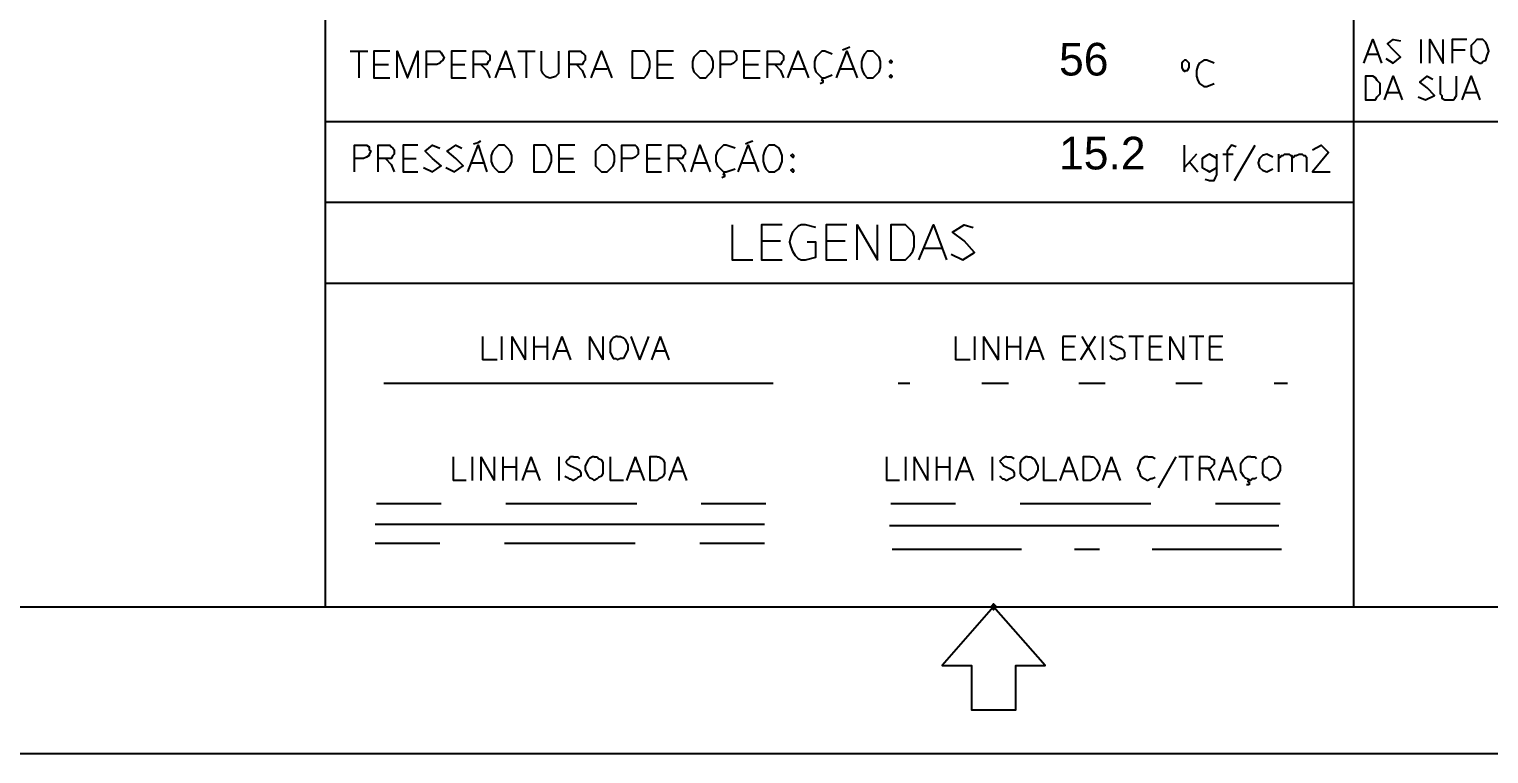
# Model space of a CAD drawing. Extents: x 0 to 604, y 0 to 422.
# Drawn here: x 238.8 to 338.1, y 0 to 49.3 of the extents above; entities that cross this region are included whole.
import ezdxf

# ---------------------------------------------------------------- set-up
doc = ezdxf.new("R2010")
doc.units = 0
doc.header["$MEASUREMENT"] = 0
doc.layers.add('GT_1', color=7, linetype='Continuous')
doc.styles.add('HTX1', font='O8116901', dxfattribs={"width": 1.02})

msp = doc.modelspace()

# ---------------------------------------------------------------- linework, layer by layer
at = {"linetype": 'Continuous'}
msp.add_lwpolyline([(597.11, 0), (0, 0), (0, 421.74), (597.11, 421.74)], close=True, dxfattribs=at)
at = {"layer": 'GT_1', "flags": 128}
for points in [[(25, 10), (583.8, 10), (583.8, 409.8)], [(258.9, 107.9), (258.9, 10)], [(328.9, 107.9), (328.9, 10)], [(260.6, 47.8), (261.8, 47.8)], [(261.2, 46), (261.2, 47.8)], [(263.3, 47.8), (262.2, 47.8), (262.2, 46), (263.3, 46)], [(263.8, 46), (263.8, 47.8), (264.5, 46), (265.2, 47.8), (265.2, 46)], [(265.8, 46), (265.8, 47.8), (266.5, 47.8), (266.7, 47.8), (266.8, 47.7), (266.9, 47.5), (267, 47.4), (266.9, 47.2), (266.8, 47.1), (266.7, 47), (266.5, 46.9), (265.8, 46.9)], [(268.5, 47.8), (267.5, 47.8), (267.5, 46), (268.5, 46)], [(269, 46), (269, 47.8), (269.6, 47.8), (269.8, 47.8), (269.9, 47.7), (270, 47.6), (270.1, 47.5), (270.1, 47.3), (270.1, 47.2), (270, 47.1), (269.9, 46.9), (269.8, 46.9), (269.6, 46.9), (269, 46.9)], [(270.5, 46), (271.2, 47.8), (271.8, 46)], [(272, 47.8), (273.2, 47.8)], [(272.6, 46), (272.6, 47.8)], [(273.6, 47.8), (273.6, 46.5), (273.7, 46.3), (273.9, 46.1), (274.2, 46), (274.6, 46.1), (274.8, 46.3), (274.8, 46.5), (274.8, 47.8)], [(275.5, 46), (275.5, 47.8), (276.2, 47.8), (276.3, 47.8), (276.4, 47.7), (276.5, 47.6), (276.6, 47.5), (276.6, 47.3), (276.6, 47.2), (276.5, 47.1), (276.4, 46.9), (276.3, 46.9), (276.2, 46.9), (275.5, 46.9)], [(277, 46), (277.7, 47.8), (278.4, 46)], [(280.5, 46), (280.6, 46), (280.8, 46.2), (280.9, 46.4), (281, 46.7), (281, 47.1), (280.9, 47.4), (280.8, 47.6), (280.6, 47.8), (280.4, 47.8), (279.8, 47.8), (279.8, 46), (280.4, 46), (280.5, 46)], [(282.6, 47.8), (281.5, 47.8), (281.5, 46), (282.6, 46)], [(284.7, 46), (284.8, 46), (285, 46.2), (285.2, 46.4), (285.3, 46.7), (285.3, 47.1), (285.2, 47.4), (285, 47.6), (284.8, 47.8), (284.6, 47.8), (284.4, 47.8), (284.2, 47.6), (284, 47.4), (283.9, 47.1), (283.9, 46.7), (284, 46.4), (284.2, 46.2), (284.4, 46), (284.6, 46), (284.7, 46)], [(285.8, 46), (285.8, 47.8), (286.5, 47.8), (286.7, 47.8), (286.8, 47.7), (286.9, 47.5), (286.9, 47.4), (286.9, 47.2), (286.8, 47.1), (286.7, 47), (286.5, 46.9), (285.8, 46.9)], [(288.5, 47.8), (287.4, 47.8), (287.4, 46), (288.5, 46)], [(289, 46), (289, 47.8), (289.6, 47.8), (289.8, 47.8), (289.9, 47.7), (290, 47.6), (290.1, 47.5), (290.1, 47.3), (290.1, 47.2), (290, 47.1), (289.9, 46.9), (289.8, 46.9), (289.6, 46.9), (289, 46.9)], [(290.4, 46), (291.1, 47.8), (291.8, 46)], [(293.4, 47.6), (292.9, 47.8), (292.7, 47.8), (292.5, 47.6), (292.3, 47.4), (292.2, 47.1), (292.2, 46.7), (292.3, 46.4), (292.5, 46.2), (292.7, 46), (292.9, 46), (293.4, 46.2)], [(293.7, 46), (294.4, 47.8), (295.1, 46)], [(294.1, 47.9), (294.4, 48), (294.6, 48.1)], [(296.1, 46), (296.2, 46), (296.4, 46.2), (296.6, 46.4), (296.7, 46.7), (296.7, 47.1), (296.6, 47.4), (296.4, 47.6), (296.2, 47.8), (296, 47.8), (295.8, 47.8), (295.6, 47.6), (295.5, 47.4), (295.4, 47.1), (295.4, 46.7), (295.5, 46.4), (295.6, 46.2), (295.8, 46), (296, 46), (296.1, 46)], [(329.6, 47), (330.2, 48.6), (330.8, 47)], [(331.1, 47.3), (331.6, 47), (332.1, 47.4), (331.6, 47.9), (331.2, 48.3), (331.6, 48.6), (332.1, 48.5)], [(333.5, 47), (333.5, 48.6)], [(334.1, 47), (334.1, 48.6), (335, 47), (335, 48.6)], [(336.6, 48.6), (335.6, 48.6), (335.6, 47)], [(335.6, 47.9), (336.5, 47.9)], [(337.6, 47), (337.7, 47.1), (337.9, 47.2), (338, 47.5), (338.1, 47.8), (338, 48.2), (337.9, 48.4), (337.7, 48.6), (337.5, 48.6), (337.3, 48.6), (337.1, 48.4), (336.9, 48.2), (336.9, 47.8), (336.9, 47.5), (337.1, 47.2), (337.3, 47.1), (337.5, 47), (337.6, 47)], [(262.2, 46.9), (263.2, 46.9)], [(267.5, 46.9), (268.4, 46.9)], [(269.5, 46.9), (269.9, 46.5), (270.1, 46)], [(276, 46.9), (276.4, 46.5), (276.6, 46)], [(281.5, 46.9), (282.5, 46.9)], [(287.4, 46.9), (288.4, 46.9)], [(289.5, 46.9), (289.9, 46.5), (290.1, 46)], [(297.4, 47), (297.5, 47.1), (297.4, 47.2), (297.3, 47.1), (297.4, 47)], [(317.4, 46.4), (317.5, 46.5), (317.6, 46.5), (317.7, 46.7), (317.7, 46.8), (317.7, 47), (317.6, 47.1), (317.5, 47.2), (317.4, 47.2), (317.3, 47.1), (317.2, 47), (317.2, 46.8), (317.2, 46.7), (317.3, 46.5), (317.4, 46.5), (317.4, 46.4)], [(319.4, 47), (318.9, 47.2), (318.7, 47.2), (318.4, 47), (318.3, 46.8), (318.2, 46.5), (318.2, 46.1), (318.3, 45.8), (318.4, 45.6), (318.7, 45.4), (318.9, 45.4), (319.4, 45.6)], [(329.8, 47.6), (330.6, 47.6)], [(270.7, 46.6), (271.6, 46.6)], [(277.2, 46.6), (278.1, 46.6)], [(290.7, 46.6), (291.6, 46.6)], [(292.6, 45.6), (292.8, 45.7), (292.8, 45.8), (292.7, 45.8), (292.8, 46)], [(293.9, 46.6), (294.9, 46.6)], [(297.4, 46), (297.5, 46.1), (297.4, 46.2), (297.3, 46.1), (297.4, 46)], [(330.3, 44.5), (330.4, 44.5), (330.5, 44.7), (330.7, 44.9), (330.7, 45.3), (330.7, 45.6), (330.5, 45.8), (330.4, 46), (330.2, 46.1), (329.7, 46.1), (329.7, 44.5), (330.2, 44.5), (330.3, 44.5)], [(331, 44.5), (331.6, 46.1), (332.2, 44.5)], [(333.3, 44.7), (333.8, 44.5), (334.4, 44.8), (333.9, 45.3), (333.4, 45.7), (333.9, 46.1), (334.3, 45.9)], [(334.8, 46.1), (334.8, 44.9), (334.9, 44.8), (334.9, 44.6), (335.1, 44.5), (335.2, 44.5), (335.4, 44.5), (335.5, 44.5), (335.7, 44.5), (335.8, 44.6), (335.9, 44.8), (335.9, 44.9), (335.9, 46.1)], [(336.3, 44.5), (336.9, 46.1), (337.5, 44.5)], [(331.2, 45), (332, 45)], [(336.5, 45), (337.3, 45)], [(328.9, 43), (258.9, 43)], [(453.8, 43), (328.9, 43)], [(260.9, 39.6), (260.9, 41.4), (261.5, 41.4), (261.6, 41.4), (261.7, 41.4), (261.9, 41.3), (261.9, 41.1), (262, 41), (261.9, 40.8), (261.9, 40.7), (261.7, 40.6), (261.5, 40.5), (260.9, 40.5)], [(262.5, 39.6), (262.5, 41.4), (263.1, 41.4), (263.3, 41.4), (263.4, 41.3), (263.5, 41.2), (263.6, 41.1), (263.6, 40.9), (263.6, 40.8), (263.5, 40.7), (263.4, 40.5), (263.3, 40.5), (263.1, 40.5), (262.5, 40.5)], [(265.2, 41.4), (264.2, 41.4), (264.2, 39.6), (265.2, 39.6)], [(265.6, 39.9), (266.2, 39.6), (266.8, 40), (266.2, 40.5), (265.7, 41), (266.2, 41.4), (266.7, 41.2)], [(267.1, 39.9), (267.7, 39.6), (268.3, 40), (267.8, 40.5), (267.2, 41), (267.8, 41.4), (268.2, 41.2)], [(268.6, 39.6), (269.3, 41.4), (269.9, 39.6)], [(269, 41.5), (269.3, 41.6), (269.5, 41.7)], [(271, 39.6), (271.1, 39.6), (271.3, 39.8), (271.5, 40), (271.6, 40.3), (271.6, 40.7), (271.5, 41), (271.3, 41.2), (271.1, 41.4), (270.9, 41.4), (270.7, 41.4), (270.5, 41.2), (270.3, 41), (270.2, 40.7), (270.2, 40.3), (270.3, 40), (270.5, 39.8), (270.7, 39.6), (270.9, 39.6), (271, 39.6)], [(273.8, 39.6), (273.9, 39.6), (274.1, 39.8), (274.2, 40), (274.3, 40.3), (274.3, 40.7), (274.2, 41), (274.1, 41.2), (273.9, 41.4), (273.7, 41.4), (273.1, 41.4), (273.1, 39.6), (273.7, 39.6), (273.8, 39.6)], [(275.9, 41.4), (274.8, 41.4), (274.8, 39.6), (275.9, 39.6)], [(278, 39.6), (278.1, 39.6), (278.3, 39.8), (278.5, 40), (278.6, 40.3), (278.6, 40.7), (278.5, 41), (278.3, 41.2), (278.1, 41.4), (277.9, 41.4), (277.7, 41.4), (277.5, 41.2), (277.3, 41), (277.3, 40.7), (277.3, 40.3), (277.3, 40), (277.5, 39.8), (277.7, 39.6), (277.9, 39.6), (278, 39.6)], [(279.1, 39.6), (279.1, 41.4), (279.8, 41.4), (280, 41.4), (280.1, 41.3), (280.2, 41.1), (280.2, 41), (280.2, 40.8), (280.1, 40.7), (280, 40.6), (279.8, 40.5), (279.1, 40.5)], [(281.8, 41.4), (280.8, 41.4), (280.8, 39.6), (281.8, 39.6)], [(282.3, 39.6), (282.3, 41.4), (282.9, 41.4), (283.1, 41.4), (283.2, 41.3), (283.3, 41.2), (283.4, 41.1), (283.4, 40.9), (283.4, 40.8), (283.3, 40.7), (283.2, 40.5), (283.1, 40.5), (282.9, 40.5), (282.3, 40.5)], [(283.8, 39.6), (284.4, 41.4), (285.1, 39.6)], [(286.8, 41.2), (286.2, 41.4), (286, 41.4), (285.8, 41.2), (285.6, 41), (285.5, 40.7), (285.5, 40.3), (285.6, 40), (285.8, 39.8), (286, 39.6), (286.2, 39.6), (286.8, 39.8)], [(287, 39.6), (287.7, 41.4), (288.4, 39.6)], [(287.5, 41.5), (287.7, 41.6), (288, 41.7)], [(289.4, 39.6), (289.5, 39.6), (289.8, 39.8), (289.9, 40), (290, 40.3), (290, 40.7), (289.9, 41), (289.8, 41.2), (289.5, 41.4), (289.3, 41.4), (289.1, 41.4), (288.9, 41.2), (288.8, 41), (288.7, 40.7), (288.7, 40.3), (288.8, 40), (288.9, 39.8), (289.1, 39.6), (289.3, 39.6), (289.4, 39.6)], [(290.8, 40.6), (290.8, 40.7), (290.7, 40.8), (290.6, 40.7), (290.7, 40.6), (290.8, 40.6)], [(317.4, 39.6), (317.4, 41.4)], [(318.2, 40.8), (317.4, 39.9)], [(319.6, 40.5), (319.1, 40.8), (318.9, 40.7), (318.6, 40.5), (318.6, 40.2), (318.6, 39.9), (318.9, 39.7), (319.1, 39.6), (319.6, 39.9)], [(318.8, 39.1), (319.1, 39), (319.4, 39), (319.5, 39.2), (319.6, 39.4), (319.6, 40.8)], [(320, 40.8), (320.7, 40.8)], [(320.9, 41.3), (320.6, 41.4), (320.3, 41), (320.3, 39.6)], [(320.8, 39), (322.2, 41.4)], [(323.4, 40.6), (323, 40.8), (322.7, 40.7), (322.5, 40.5), (322.4, 40.2), (322.5, 39.9), (322.7, 39.7), (323, 39.6), (323.4, 39.8)], [(323.8, 39.6), (323.8, 40.8)], [(323.8, 40.5), (323.9, 40.6), (324, 40.7), (324.1, 40.7), (324.2, 40.8), (324.4, 40.8), (324.5, 40.8), (324.6, 40.7), (324.7, 40.7), (324.7, 40.6), (324.7, 40.5), (324.7, 39.6)], [(324.7, 40.5), (324.8, 40.6), (324.9, 40.7), (325, 40.7), (325.2, 40.8), (325.3, 40.8), (325.4, 40.8), (325.5, 40.7), (325.6, 40.7), (325.7, 40.6), (325.7, 40.5), (325.7, 39.6)], [(326.1, 41.1), (326.7, 41.4), (327.2, 40.9), (326.1, 39.6), (327.3, 39.6)], [(263, 40.5), (263.4, 40.1), (263.6, 39.6)], [(264.2, 40.5), (265.1, 40.5)], [(268.8, 40.2), (269.7, 40.2)], [(274.8, 40.5), (275.8, 40.5)], [(280.8, 40.5), (281.7, 40.5)], [(282.8, 40.5), (283.2, 40.1), (283.4, 39.6)], [(284, 40.2), (284.9, 40.2)], [(287.3, 40.2), (288.2, 40.2)], [(290.8, 39.6), (290.8, 39.7), (290.7, 39.8), (290.6, 39.7), (290.7, 39.6), (290.8, 39.6)], [(317.7, 40.3), (318.3, 39.6)], [(285.9, 39.2), (286.1, 39.3), (286.1, 39.4), (286, 39.4), (286.1, 39.6)], [(328.9, 37.5), (258.9, 37.5)], [(286.6, 36), (286.6, 33.6), (288, 33.6)], [(290, 36), (288.6, 36), (288.6, 33.6), (290, 33.6)], [(292.3, 35.8), (291.6, 36), (291.3, 36), (291.1, 35.9), (290.9, 35.7), (290.7, 35.5), (290.6, 35.2), (290.5, 34.8), (290.6, 34.5), (290.7, 34.2), (290.9, 33.9), (291.1, 33.7), (291.3, 33.6), (291.6, 33.6), (292.3, 33.8), (292.3, 34.8), (291.7, 34.8)], [(294.4, 36), (293, 36), (293, 33.6), (294.4, 33.6)], [(295.1, 33.6), (295.1, 36), (296.5, 33.6), (296.5, 36)], [(298.3, 33.6), (298.4, 33.6), (298.5, 33.7), (298.7, 33.9), (298.9, 34.2), (299, 34.5), (299, 34.8), (299, 35.2), (298.9, 35.5), (298.7, 35.7), (298.5, 35.9), (298.4, 36), (298.2, 36), (297.4, 36), (297.4, 33.6), (298.2, 33.6), (298.3, 33.6)], [(299.3, 33.6), (300.3, 36), (301.2, 33.6)], [(301.5, 34), (302.3, 33.6), (303.1, 34.1), (302.4, 34.9), (301.6, 35.5), (302.4, 36), (303, 35.8)], [(288.6, 34.9), (289.9, 34.9)], [(293, 34.9), (294.3, 34.9)], [(299.6, 34.4), (300.9, 34.4)], [(328.9, 32), (258.9, 32)], [(269.6, 28.4), (269.6, 26.8)], [(270.9, 28.4), (270.9, 26.8)], [(271.6, 28.4), (271.6, 26.8)], [(271.6, 28.4), (272.5, 26.8)], [(272.5, 28.4), (272.5, 26.8)], [(273.1, 28.4), (273.1, 26.8)], [(274, 28.4), (274, 26.8)], [(275, 28.4), (274.4, 26.8)], [(275, 28.4), (275.6, 26.8)], [(276.9, 28.4), (276.9, 26.8)], [(276.9, 28.4), (277.8, 26.8)], [(277.8, 28.4), (277.8, 26.8)], [(278.4, 28.2), (278.3, 28)], [(278.3, 28), (278.3, 27.8)], [(278.5, 28.3), (278.4, 28.2)], [(278.7, 28.4), (278.5, 28.3)], [(278.8, 28.4), (278.7, 28.4)], [(278.8, 28.4), (279, 28.4)], [(279, 28.4), (279.2, 28.3)], [(279.2, 28.3), (279.3, 28.2)], [(279.3, 28.2), (279.4, 28)], [(279.4, 28), (279.5, 27.8)], [(279.7, 28.4), (280.3, 26.8)], [(280.9, 28.4), (280.3, 26.8)], [(281.7, 28.4), (281.1, 26.8)], [(281.7, 28.4), (282.3, 26.8)], [(301.8, 28.4), (301.8, 26.8)], [(303.1, 28.4), (303.1, 26.8)], [(303.7, 28.4), (303.7, 26.8)], [(303.7, 28.4), (304.7, 26.8)], [(304.7, 28.4), (304.7, 26.8)], [(305.3, 28.4), (305.3, 26.8)], [(306.2, 28.4), (306.2, 26.8)], [(307.2, 28.4), (306.6, 26.8)], [(307.2, 28.4), (307.8, 26.8)], [(310, 28.4), (309.1, 28.4)], [(309.1, 28.4), (309.1, 26.8)], [(311.3, 28.4), (310.3, 26.8)], [(310.4, 28.4), (311.3, 26.8)], [(311.8, 28.4), (311.8, 26.8)], [(312.4, 28.2), (312.3, 28.1)], [(312.3, 28.1), (312.4, 28)], [(312.5, 28.3), (312.4, 28.2)], [(312.4, 28), (312.4, 27.9)], [(312.4, 27.9), (312.6, 27.8)], [(312.7, 28.4), (312.5, 28.3)], [(312.8, 28.4), (312.7, 28.4)], [(312.8, 28.4), (313, 28.4), (313.1, 28.4), (313.2, 28.3)], [(314.6, 28.4), (313.6, 28.4)], [(314.1, 28.4), (314.1, 26.8)], [(315.9, 28.4), (315, 28.4)], [(315, 28.4), (315, 26.8)], [(316.4, 28.4), (316.4, 26.8)], [(316.4, 28.4), (317.3, 26.8)], [(317.3, 28.4), (317.3, 26.8)], [(318.7, 28.4), (317.7, 28.4)], [(318.2, 28.4), (318.2, 26.8)], [(320, 28.4), (319.1, 28.4)], [(319.1, 28.4), (319.1, 26.8)], [(274, 27.7), (273.1, 27.7)], [(275.4, 27.4), (274.6, 27.4)], [(278.3, 27.8), (278.3, 27.5)], [(278.3, 27.5), (278.3, 27.3)], [(278.3, 27.3), (278.4, 27.1)], [(278.4, 27.1), (278.5, 26.9)], [(278.5, 26.9), (278.7, 26.9)], [(278.7, 26.9), (278.8, 26.8)], [(279, 26.9), (278.8, 26.8)], [(279.2, 26.9), (279, 26.9)], [(279.3, 27.1), (279.2, 26.9)], [(279.4, 27.3), (279.3, 27.1)], [(279.5, 27.5), (279.4, 27.3)], [(279.5, 27.8), (279.5, 27.5)], [(282.1, 27.4), (281.3, 27.4)], [(306.2, 27.7), (305.3, 27.7)], [(307.6, 27.4), (306.8, 27.4)], [(309.9, 27.7), (309.1, 27.7)], [(312.3, 27.1), (312.4, 27), (312.5, 26.9), (312.6, 26.9), (312.8, 26.8)], [(312.6, 27.8), (312.8, 27.7)], [(312.8, 27.7), (313, 27.6)], [(313, 26.9), (312.8, 26.8)], [(313, 27.6), (313.2, 27.5)], [(313.2, 26.9), (313, 26.9)], [(313.2, 27.5), (313.3, 27.3)], [(313.3, 27), (313.2, 26.9)], [(313.3, 27.3), (313.3, 27.2)], [(313.3, 27.2), (313.3, 27)], [(315.8, 27.7), (315, 27.7)], [(319.9, 27.7), (319.1, 27.7)], [(270.6, 26.8), (269.6, 26.8)], [(302.8, 26.8), (301.8, 26.8)], [(310, 26.8), (309.1, 26.8)], [(315.9, 26.8), (315, 26.8)], [(320, 26.8), (319.1, 26.8)], [(289.4, 25.2), (262.9, 25.2)], [(298.7, 25.2), (297.9, 25.2)], [(305.4, 25.2), (303.6, 25.2)], [(312, 25.2), (310.2, 25.2)], [(318.6, 25.2), (316.8, 25.2)], [(324.4, 25.2), (323.5, 25.2)], [(267.6, 20.2), (267.6, 18.6)], [(268.9, 20.2), (268.9, 18.6)], [(269.5, 20.2), (269.5, 18.6)], [(269.5, 20.2), (270.4, 18.6)], [(270.4, 20.2), (270.4, 18.6)], [(271, 20.2), (271, 18.6)], [(271.9, 20.2), (271.9, 18.6)], [(272.9, 20.2), (272.3, 18.6)], [(272.9, 20.2), (273.5, 18.6)], [(274.8, 20.2), (274.8, 18.6)], [(275.4, 20), (275.3, 19.9)], [(275.3, 19.9), (275.3, 19.8)], [(275.5, 20.1), (275.4, 20)], [(275.6, 20.2), (275.5, 20.1)], [(275.8, 20.2), (275.6, 20.2)], [(275.8, 20.2), (276, 20.2), (276.1, 20.2), (276.2, 20.1)], [(276.8, 20), (276.7, 19.8)], [(276.9, 20.1), (276.8, 20)], [(277.1, 20.2), (276.9, 20.1)], [(277.2, 20.2), (277.1, 20.2)], [(277.2, 20.2), (277.4, 20.2)], [(277.4, 20.2), (277.5, 20.1)], [(277.5, 20.1), (277.7, 20)], [(277.7, 20), (277.8, 19.8)], [(278.3, 20.2), (278.3, 18.6)], [(280, 20.2), (279.4, 18.6)], [(280, 20.2), (280.6, 18.6)], [(281.5, 20.2), (281, 20.2), (281, 18.6)], [(281.5, 20.2), (281.6, 20.2)], [(281.6, 20.2), (281.8, 20.1)], [(281.8, 20.1), (281.9, 20)], [(281.9, 20), (282, 19.8)], [(282.9, 20.2), (282.3, 18.6)], [(282.9, 20.2), (283.5, 18.6)], [(297.1, 20.2), (297.1, 18.6)], [(298.4, 20.2), (298.4, 18.6)], [(299, 20.2), (299, 18.6)], [(299, 20.2), (299.9, 18.6)], [(299.9, 20.2), (299.9, 18.6)], [(300.5, 20.2), (300.5, 18.6)], [(301.4, 20.2), (301.4, 18.6)], [(302.4, 20.2), (301.8, 18.6)], [(302.4, 20.2), (303, 18.6)], [(304.3, 20.2), (304.3, 18.6)], [(304.9, 20), (304.8, 19.9)], [(304.8, 19.9), (304.9, 19.8)], [(305, 20.1), (304.9, 20)], [(305.2, 20.2), (305, 20.1)], [(305.3, 20.2), (305.2, 20.2)], [(305.3, 20.2), (305.5, 20.2), (305.6, 20.2), (305.8, 20.1)], [(306.3, 20), (306.2, 19.8)], [(306.4, 20.1), (306.3, 20)], [(306.6, 20.2), (306.4, 20.1)], [(306.7, 20.2), (306.6, 20.2)], [(306.7, 20.2), (306.9, 20.2)], [(306.9, 20.2), (307.1, 20.1)], [(307.1, 20.1), (307.2, 20)], [(307.2, 20), (307.3, 19.8)], [(307.8, 20.2), (307.8, 18.6)], [(309.5, 20.2), (308.9, 18.6)], [(309.5, 20.2), (310.1, 18.6)], [(311, 20.2), (310.5, 20.2), (310.5, 18.6)], [(311, 20.2), (311.2, 20.2)], [(311.2, 20.2), (311.3, 20.1)], [(311.3, 20.1), (311.4, 20)], [(311.4, 20), (311.5, 19.8)], [(312.4, 20.2), (311.8, 18.6)], [(312.4, 20.2), (313, 18.6)], [(314.9, 20.2), (314.7, 20.2), (314.5, 20.1), (314.4, 20), (314.3, 19.7), (314.2, 19.4), (314.3, 19.2), (314.4, 18.9), (314.5, 18.8), (314.7, 18.7), (314.9, 18.6)], [(314.9, 20.2), (315.1, 20.2)], [(315.1, 20.2), (315.2, 20.2)], [(315.2, 20.2), (315.4, 20.1)], [(316.8, 20.2), (315.6, 18.1)], [(318, 20.2), (317, 20.2)], [(317.5, 20.2), (317.5, 18.6)], [(318.4, 20.2), (318.4, 18.6)], [(319, 20.2), (318.4, 20.2)], [(319, 20.2), (319.1, 20.2), (319.2, 20.1), (319.4, 20), (319.4, 19.8), (319.4, 19.7), (319.2, 19.5), (319.1, 19.4), (319, 19.4), (318.4, 19.4)], [(320.3, 20.2), (319.7, 18.6)], [(320.3, 20.2), (320.9, 18.6)], [(321.9, 20.2), (321.7, 20.2), (321.5, 20.1), (321.4, 20), (321.2, 19.7), (321.2, 19.4), (321.2, 19.2), (321.4, 18.9), (321.5, 18.8), (321.7, 18.7), (321.9, 18.6)], [(321.9, 20.2), (322, 20.2)], [(322, 20.2), (322.2, 20.2)], [(322.2, 20.2), (322.3, 20.1)], [(322.8, 20), (322.7, 19.8)], [(323, 20.1), (322.8, 20)], [(323.1, 20.2), (323, 20.1)], [(323.2, 20.2), (323.1, 20.2)], [(323.2, 20.2), (323.4, 20.2)], [(323.4, 20.2), (323.6, 20.1)], [(323.6, 20.1), (323.7, 20)], [(323.7, 20), (323.8, 19.8)], [(271.9, 19.5), (271, 19.5)], [(273.3, 19.2), (272.5, 19.2)], [(275.2, 18.9), (275.4, 18.8), (275.5, 18.7), (275.6, 18.7), (275.8, 18.6)], [(275.3, 19.8), (275.4, 19.7)], [(275.4, 19.7), (275.6, 19.6)], [(275.6, 19.6), (275.8, 19.5)], [(275.8, 19.5), (276, 19.4)], [(276, 19.4), (276.2, 19.3)], [(276.3, 18.9), (276.1, 18.8)], [(276.2, 19.3), (276.3, 19.1)], [(276.3, 19.1), (276.3, 19)], [(276.3, 19), (276.3, 18.9)], [(276.7, 19.8), (276.6, 19.6)], [(276.6, 19.6), (276.6, 19.3)], [(276.6, 19.3), (276.7, 19.1)], [(276.7, 19.1), (276.8, 18.9)], [(276.8, 18.9), (276.9, 18.8)], [(277.7, 18.9), (277.5, 18.8)], [(277.8, 19.1), (277.7, 18.9)], [(277.8, 19.8), (277.8, 19.6)], [(277.8, 19.6), (277.8, 19.3)], [(277.8, 19.3), (277.8, 19.1)], [(280.4, 19.2), (279.6, 19.2)], [(281.9, 18.9), (281.8, 18.8)], [(282, 19.1), (281.9, 18.9)], [(282, 19.8), (282, 19.6)], [(282, 19.6), (282, 19.3)], [(282, 19.3), (282, 19.1)], [(283.3, 19.2), (282.5, 19.2)], [(301.4, 19.5), (300.5, 19.5)], [(302.8, 19.2), (302, 19.2)], [(304.8, 18.9), (304.9, 18.8), (305, 18.7), (305.1, 18.7), (305.3, 18.6)], [(304.9, 19.8), (305, 19.7)], [(305, 19.7), (305.1, 19.6)], [(305.1, 19.6), (305.3, 19.5)], [(305.3, 19.5), (305.5, 19.4)], [(305.5, 19.4), (305.7, 19.3)], [(305.7, 19.3), (305.8, 19.1)], [(305.8, 18.9), (305.7, 18.8)], [(305.8, 19.1), (305.8, 19)], [(305.8, 19), (305.8, 18.9)], [(306.2, 19.8), (306.2, 19.6)], [(306.2, 19.6), (306.2, 19.3)], [(306.2, 19.3), (306.2, 19.1)], [(306.2, 19.1), (306.3, 18.9)], [(306.3, 18.9), (306.4, 18.8)], [(307.2, 18.9), (307.1, 18.8)], [(307.3, 19.1), (307.2, 18.9)], [(307.3, 19.8), (307.4, 19.6)], [(307.4, 19.3), (307.3, 19.1)], [(307.4, 19.6), (307.4, 19.3)], [(309.9, 19.2), (309.1, 19.2)], [(311.4, 18.9), (311.3, 18.8)], [(311.5, 19.1), (311.4, 18.9)], [(311.5, 19.8), (311.6, 19.6)], [(311.6, 19.3), (311.5, 19.1)], [(311.6, 19.6), (311.6, 19.3)], [(312.8, 19.2), (312, 19.2)], [(318.8, 19.4), (319, 19.4)], [(319, 19.4), (319.1, 19.3)], [(319.1, 19.3), (319.2, 19.1)], [(319.2, 19.1), (319.4, 18.6)], [(320.7, 19.2), (319.9, 19.2)], [(322.7, 19.8), (322.7, 19.6)], [(322.7, 19.6), (322.7, 19.3)], [(322.7, 19.3), (322.7, 19.1)], [(322.7, 19.1), (322.8, 18.9)], [(322.8, 18.9), (323, 18.8)], [(323.7, 18.9), (323.6, 18.8)], [(323.8, 19.1), (323.7, 18.9)], [(323.8, 19.8), (323.9, 19.6)], [(323.9, 19.3), (323.8, 19.1)], [(323.9, 19.6), (323.9, 19.3)], [(268.5, 18.6), (267.6, 18.6)], [(276, 18.7), (275.8, 18.6)], [(276.1, 18.8), (276, 18.7)], [(276.9, 18.8), (277.1, 18.7)], [(277.1, 18.7), (277.2, 18.6)], [(277.4, 18.7), (277.2, 18.6)], [(277.5, 18.8), (277.4, 18.7)], [(279.2, 18.6), (278.3, 18.6)], [(281.5, 18.6), (281, 18.6)], [(281.6, 18.7), (281.5, 18.6)], [(281.8, 18.8), (281.6, 18.7)], [(298, 18.6), (297.1, 18.6)], [(305.5, 18.7), (305.3, 18.6)], [(305.7, 18.8), (305.5, 18.7)], [(306.4, 18.8), (306.6, 18.7)], [(306.6, 18.7), (306.7, 18.6)], [(306.9, 18.7), (306.7, 18.6)], [(307.1, 18.8), (306.9, 18.7)], [(308.7, 18.6), (307.8, 18.6)], [(311, 18.6), (310.5, 18.6)], [(311.2, 18.7), (311, 18.6)], [(311.3, 18.8), (311.2, 18.7)], [(315.1, 18.7), (314.9, 18.6)], [(315.2, 18.7), (315.1, 18.7)], [(315.4, 18.8), (315.2, 18.7)], [(321.7, 18.3), (321.6, 18.3)], [(321.7, 18.6), (321.7, 18.5)], [(321.7, 18.5), (321.8, 18.5)], [(321.8, 18.3), (321.7, 18.3)], [(321.8, 18.5), (321.8, 18.4)], [(321.8, 18.4), (321.8, 18.3)], [(322, 18.7), (321.9, 18.6)], [(322.2, 18.7), (322, 18.7)], [(322.3, 18.8), (322.2, 18.7)], [(323, 18.8), (323.1, 18.7)], [(323.1, 18.7), (323.2, 18.6)], [(323.4, 18.7), (323.2, 18.6)], [(323.6, 18.8), (323.4, 18.7)], [(266.8, 17), (262.4, 17)], [(280.1, 17), (271.2, 17)], [(288.9, 17), (284.5, 17)], [(301.8, 17), (297.4, 17)], [(315.1, 17), (306.2, 17)], [(323.9, 17), (319.5, 17)], [(288.8, 15.6), (262.3, 15.6)], [(323.8, 15.5), (297.3, 15.5)], [(266.7, 14.3), (262.3, 14.3)], [(280, 14.3), (271.1, 14.3)], [(288.8, 14.3), (284.4, 14.3)], [(306.3, 13.9), (297.5, 13.9)], [(311.6, 13.9), (309.9, 13.9)], [(324, 13.9), (315.2, 13.9)], [(306.9, 6), (307.9, 6), (304.4, 10), (300.9, 6), (302.9, 6), (302.9, 3), (305.9, 3), (305.9, 6), (306.9, 6)], [(304.3, 10.1), (304.4, 10.2), (304.6, 10), (304.4, 9.8), (304.2, 10), (304.3, 10.1)], [(304.3, 10), (304.4, 10.1), (304.5, 10), (304.4, 9.9), (304.3, 10)]]:
    msp.add_lwpolyline(points, dxfattribs=at)

# ---------------------------------------------------------------- texts
at = {"layer": 'GT_1', "style": 'HTX1', "width": 1.02}
for s, p in [('56', (308.85, 46.15)), ('15.2', (308.85, 39.76))]:
    msp.add_text(s, height=2.2188, dxfattribs=at).set_placement(p)

doc.saveas('drawing.dxf')
